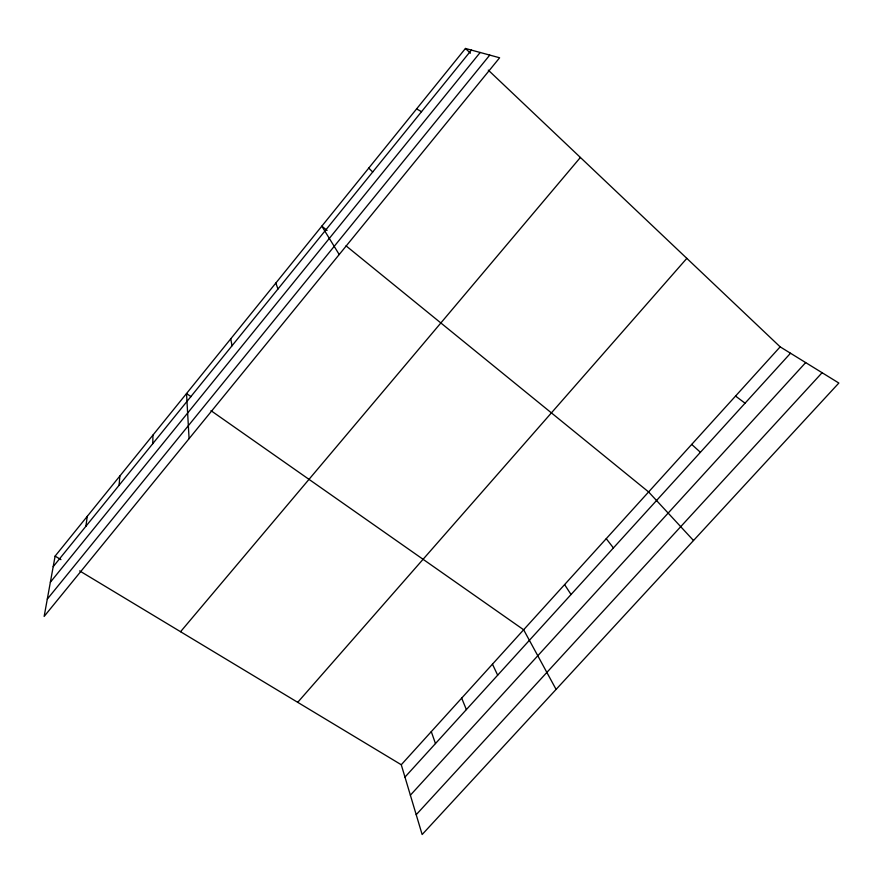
<?xml version="1.0" encoding="UTF-8"?>
<svg xmlns="http://www.w3.org/2000/svg" width="883" height="883" viewBox="0 0 883 883"><rect width="100%" height="100%" fill="white"/><g stroke="black" fill="none" stroke-linecap="round" stroke-linejoin="round"><path stroke-width="1.32" d="M152.77 443.663L152.947 435.076M119.084 485.286L119.856 476.014M85.894 526.279L87.251 516.356M55.11 556.113L44.15 616.422L499.623 57.781L465.451 48.466L55.11 556.113L60.949 559.634M53.19 566.676L471.39 50.088M50.364 582.228L480.164 52.483M47.296 599.115L489.756 55.099M180.551 631.72L580.396 157.45M297.714 702.327L686.831 258.366M401.268 764.744L780.164 346.853L838.85 383.045L422.14 834.534L401.268 764.744L79.636 570.893M404.966 777.106L790.506 353.233M410.374 795.197L805.671 362.593M416.213 814.7L822.095 372.714M416.599 108.896L421.533 111.677M190.982 396.644L186.534 393.52L189.083 438.663M210.982 410.661L523.652 629.778L556.091 689.402M735.55 396.059L745.053 403.2M327.096 230.43L321.82 226.147L339.204 254.525M346.048 245.849L648.619 491.952L693.508 540.517M691.709 444.425L700.407 452.284M465.451 48.466L470.407 53.179M488.277 70.121L780.164 346.853M368.741 168.112L372.703 171.997M606.246 538.674L613.42 547.924M564.601 584.612L571.047 594.513M492.46 664.171L497.67 675.186M461.677 698.122L466.367 709.601M275.838 283.046L277.968 289.006M431.29 731.643L435.474 743.574M230.75 338.818L232.019 345.772"/></g></svg>
